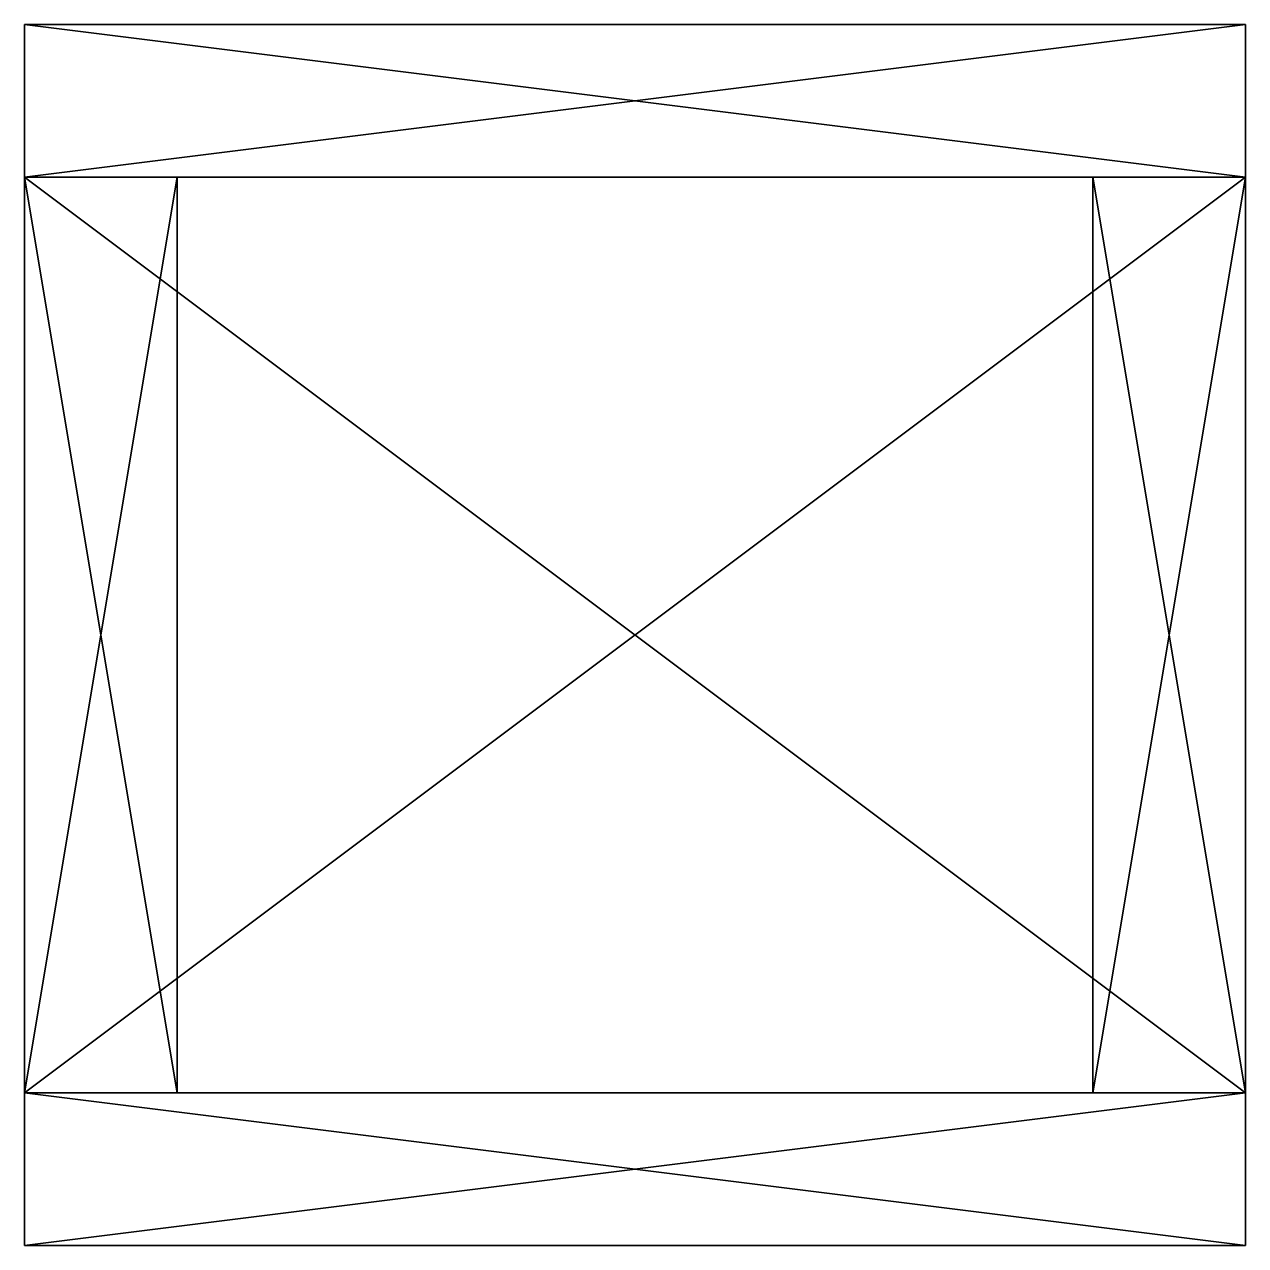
# Model space of a CAD drawing. Extents: x 64 to 192, y 384 to 512.
import ezdxf

# ---------------------------------------------------------------- set-up
doc = ezdxf.new("R2010")
doc.units = 0

msp = doc.modelspace()

# ---------------------------------------------------------------- meshes
at = {"layer": 'OBJECT000', "color": 50}
mesh = msp.add_polyface(dxfattribs=at)
corners = [(64, 496, 48), (64, 400, 48), (80, 400, 48), (80, 496, 48), (64, 400, 64), (64, 496, 64), (80, 496, 64), (80, 400, 64)]
mesh.append_faces([[corners[k] for k in face] for face in [(1, 3, 0), (1, 5, 4), (3, 7, 6), (2, 4, 7), (0, 6, 5), (5, 7, 4)]], dxfattribs={"vtx0": -1})
mesh.append_faces([[corners[k] for k in face] for face in [(1, 2, 3), (1, 0, 5), (3, 2, 7), (2, 1, 4), (0, 3, 6), (5, 6, 7)]], dxfattribs={"vtx2": -1})
at = {"layer": 'OBJECT001', "color": 50}
mesh = msp.add_polyface(dxfattribs=at)
corners = [(176, 496, 48), (176, 400, 48), (192, 400, 48), (192, 496, 48), (176, 400, 64), (176, 496, 64), (192, 496, 64), (192, 400, 64)]
mesh.append_faces([[corners[k] for k in face] for face in [(1, 3, 0), (1, 5, 4), (3, 7, 6), (2, 4, 7), (0, 6, 5), (5, 7, 4)]], dxfattribs={"vtx0": -1})
mesh.append_faces([[corners[k] for k in face] for face in [(1, 2, 3), (1, 0, 5), (3, 2, 7), (2, 1, 4), (0, 3, 6), (5, 6, 7)]], dxfattribs={"vtx2": -1})
at = {"layer": 'OBJECT002', "color": 50}
mesh = msp.add_polyface(dxfattribs=at)
corners = [(64, 384, 64), (64, 400, 64), (192, 400, 64), (192, 384, 64), (64, 400, -64), (64, 384, -64), (192, 384, -64), (192, 400, -64)]
mesh.append_faces([[corners[k] for k in face] for face in [(1, 3, 0), (5, 7, 4), (4, 0, 5), (6, 2, 7), (5, 3, 6), (7, 1, 4)]], dxfattribs={"vtx0": -1})
mesh.append_faces([[corners[k] for k in face] for face in [(1, 2, 3), (5, 6, 7), (4, 1, 0), (6, 3, 2), (5, 0, 3), (7, 2, 1)]], dxfattribs={"vtx2": -1})
at = {"layer": 'OBJECT003', "color": 50}
mesh = msp.add_polyface(dxfattribs=at)
corners = [(64, 496, 64), (64, 512, 64), (192, 512, 64), (192, 496, 64), (64, 512, -64), (64, 496, -64), (192, 496, -64), (192, 512, -64)]
mesh.append_faces([[corners[k] for k in face] for face in [(1, 3, 0), (5, 7, 4), (4, 0, 5), (6, 2, 7), (7, 1, 4), (5, 3, 6)]], dxfattribs={"vtx0": -1})
mesh.append_faces([[corners[k] for k in face] for face in [(1, 2, 3), (5, 6, 7), (4, 1, 0), (6, 3, 2), (7, 2, 1), (5, 0, 3)]], dxfattribs={"vtx2": -1})
at = {"layer": 'OBJECT004', "color": 50}
mesh = msp.add_polyface(dxfattribs=at)
corners = [(64, 496, -64), (64, 400, -64), (192, 400, -64), (192, 496, -64), (64, 400, -48), (64, 496, -48), (192, 496, -48), (192, 400, -48)]
mesh.append_faces([[corners[k] for k in face] for face in [(1, 3, 0), (1, 5, 4), (3, 7, 6), (2, 4, 7), (0, 6, 5), (5, 7, 4)]], dxfattribs={"vtx0": -1})
mesh.append_faces([[corners[k] for k in face] for face in [(1, 2, 3), (1, 0, 5), (3, 2, 7), (2, 1, 4), (0, 3, 6), (5, 6, 7)]], dxfattribs={"vtx2": -1})

doc.saveas('drawing.dxf')
